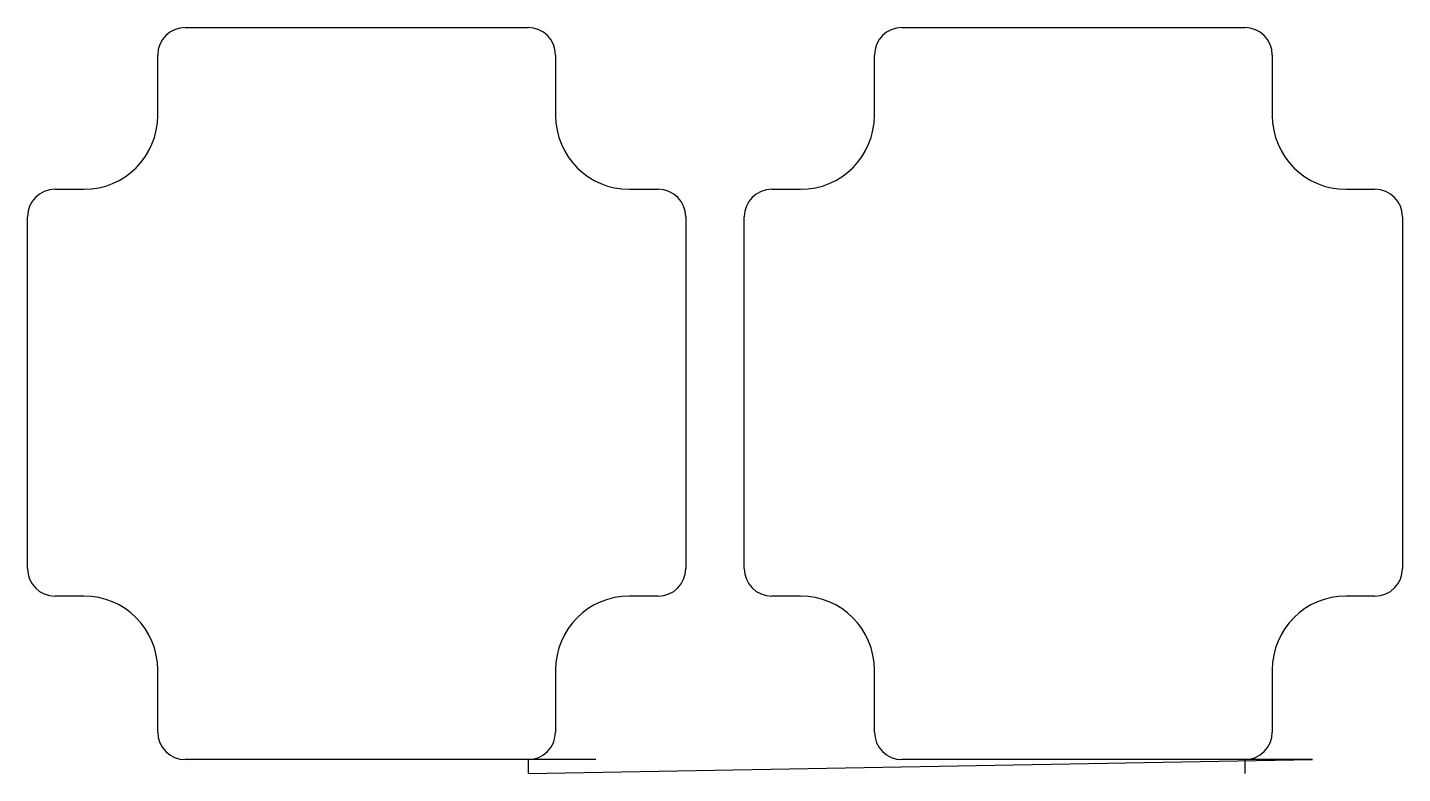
# Model space of a CAD drawing. Header units: metres. Extents: x 21 to 807, y 13 to 439.
import ezdxf

# ---------------------------------------------------------------- set-up
doc = ezdxf.new("R2010")
doc.units = ezdxf.units.M

msp = doc.modelspace()

# ---------------------------------------------------------------- linework, layer by layer
at = {"layer": 'TOOL_0'}
for p, q in [((111.15, 439.401), (307.15, 439.401)), ((521.037, 439.401), (717.037, 439.401)), ((95.4, 389.151), (95.4, 423.651)), ((322.9, 423.651), (322.9, 389.151)), ((505.287, 389.151), (505.287, 423.651)), ((732.787, 423.651), (732.787, 389.151)), ((36.65, 346.901), (53.15, 346.901)), ((365.15, 346.901), (381.65, 346.901)), ((446.537, 346.901), (463.037, 346.901)), ((775.037, 346.901), (791.537, 346.901)), ((20.9, 130.151), (20.9, 331.151)), ((397.4, 331.151), (397.4, 130.151)), ((430.787, 130.151), (430.787, 331.151)), ((807.287, 331.151), (807.287, 130.151)), ((53.15, 114.401), (36.65, 114.401)), ((381.65, 114.401), (365.15, 114.401)), ((463.037, 114.401), (446.537, 114.401)), ((791.537, 114.401), (775.037, 114.401)), ((95.4, 36.651), (95.4, 72.151)), ((322.9, 72.151), (322.9, 36.651)), ((505.287, 36.651), (505.287, 72.151)), ((732.787, 72.151), (732.787, 36.651)), ((307.15, 20.901), (111.15, 20.901)), ((345.959, 20.901), (307.15, 20.901)), ((307.15, 20.901), (307.15, 12.965)), ((307.15, 12.965), (755.847, 20.901)), ((717.037, 20.901), (521.037, 20.901)), ((755.847, 20.901), (717.037, 20.901)), ((717.037, 20.901), (717.037, 12.965))]:
    msp.add_line(p, q, dxfattribs=at)
for centre, radius, start, end in [((111.15, 423.651), 15.75, 90, 180), ((307.15, 423.651), 15.75, 0, 90), ((521.037, 423.651), 15.75, 90, 180), ((717.037, 423.651), 15.75, 0, 90), ((53.15, 389.151), 42.25, 270, 0), ((365.15, 389.151), 42.25, 180, 270), ((463.037, 389.151), 42.25, 270, 0), ((775.037, 389.151), 42.25, 180, 270), ((36.65, 331.151), 15.75, 90, 180), ((381.65, 331.151), 15.75, 0, 90), ((446.537, 331.151), 15.75, 90, 180), ((791.537, 331.151), 15.75, 0, 90), ((36.65, 130.151), 15.75, 180, 270), ((381.65, 130.151), 15.75, 270, 0), ((446.537, 130.151), 15.75, 180, 270), ((791.537, 130.151), 15.75, 270, 0), ((53.15, 72.151), 42.25, 0, 90), ((365.15, 72.151), 42.25, 90, 180), ((463.037, 72.151), 42.25, 0, 90), ((775.037, 72.151), 42.25, 90, 180), ((111.15, 36.651), 15.75, 180, 270), ((307.15, 36.651), 15.75, 270, 0), ((521.037, 36.651), 15.75, 180, 270), ((717.037, 36.651), 15.75, 270, 0)]:
    msp.add_arc(centre, radius, start, end, dxfattribs=at)

doc.saveas('drawing.dxf')
